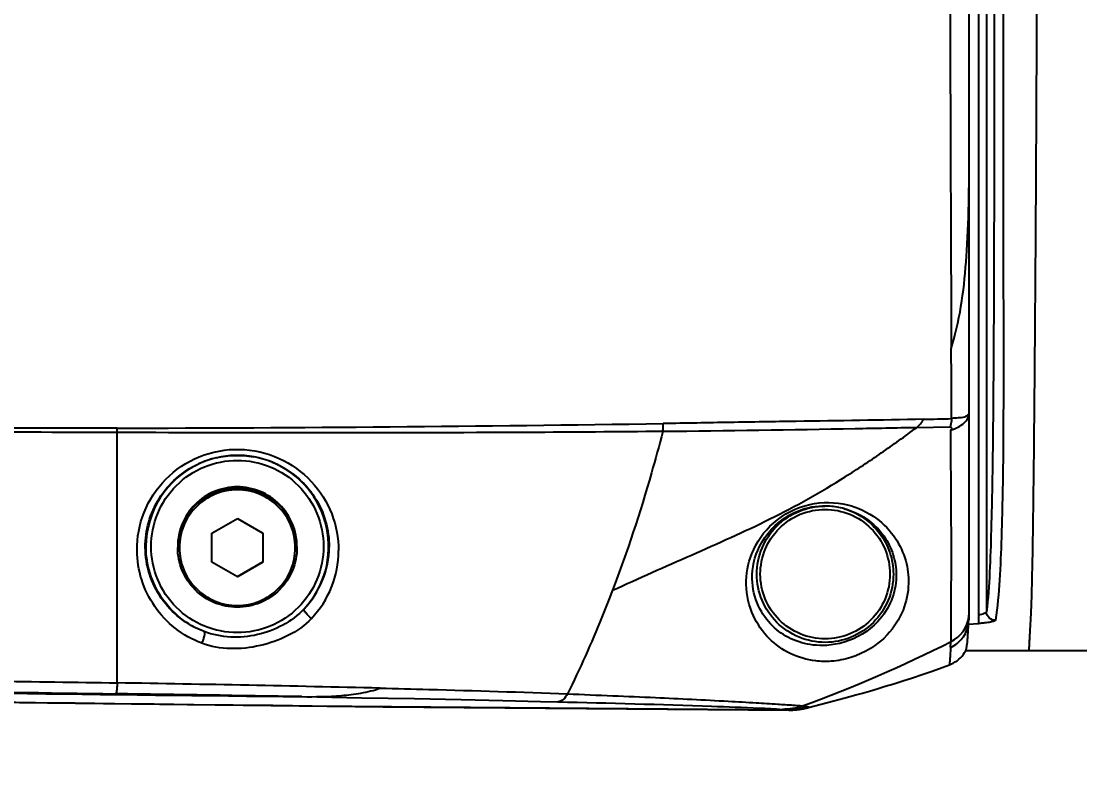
# Model space of a CAD drawing. Header units: millimetres. Extents: x 5828 to 6704, y 123 to 421.
# Drawn here: x 6388.12 to 6391.227, y 272.551 to 274.738 of the extents above; entities that cross this region are included whole.
import ezdxf

# ---------------------------------------------------------------- set-up
doc = ezdxf.new("R2010")
doc.units = ezdxf.units.MM
doc.layers.add('外形图', color=7, linetype='Continuous')
doc.layers.add('尺寸标注', color=7, linetype='Continuous')
doc.styles.add('微软雅黑', font='msyh.ttc', dxfattribs={"height": 1.5})
doc.dimstyles.new('尺寸标注_1_20比例', dxfattribs={"dimtxt": 1.5, "dimasz": 1.25, "dimexe": 0.5, "dimexo": 0.4, "dimgap": 0.5, "dimtad": 1, "dimdec": 1, "dimlfac": 20, "dimdsep": 46, "dimtxsty": '微软雅黑', "dimcen": 0.09, "dimadec": 0, "dimazin": 0, "dimtp": 0.01, "dimtm": 0.01, "dimtfac": 1, "dimtdec": 1, "dimtofl": 0, "dimtmove": 0, "dimatfit": 3, "dimfxl": 1, "dimtolj": 1, "dimarcsym": 0})

# ---------------------------------------------------------------- blocks, each defined once
blk = doc.blocks.new('*D1086')
at = {"layer": 'Defpoints', "color": 0}
for p in [(6374.8045, 277.1443), (6410.7045, 221.4555), (6410.7045, 217.572)]:
    blk.add_point(p, dxfattribs=at)
at = {"layer": '尺寸标注', "color": 0, "lineweight": -2}
for p, q in [((6374.8045, 276.7443), (6374.8045, 217.072)), ((6410.7045, 221.0555), (6410.7045, 217.072)), ((6376.0545, 217.572), (6409.4545, 217.572))]:
    blk.add_line(p, q, dxfattribs=at)
at = {"layer": '尺寸标注', "color": 0}
for points in [[(6376.0545, 217.7803), (6376.0545, 217.3636), (6374.8045, 217.572)], [(6409.4545, 217.3636), (6409.4545, 217.7803), (6410.7045, 217.572)]]:
    blk.add_solid(points, dxfattribs=at)
at = {"layer": '尺寸标注', "color": 0, "insert": (6392.7545, 218.8436), "char_height": 1.5, "attachment_point": 5, "style": '微软雅黑'}
blk.add_mtext('\\A1;\\A1;{\\fAlibaba PuHuiTi 3.0 55 Regular|b0|i0|c134|p18;718}', dxfattribs=at)

msp = doc.modelspace()

# ---------------------------------------------------------------- linework, layer by layer
at = {"layer": '外形图', "linetype": 'ByBlock'}
for p, q in [((6390.9295, 277.7243), (6390.9295, 272.9688)), ((6390.902, 272.989), (6390.902, 277.7048)), ((6390.9529, 277.6878), (6390.9529, 273.0036)), ((6388.402, 273.53), (6388.402, 273.5428)), ((6388.402, 272.7948), (6388.402, 273.53)), ((6390.8464, 273.5461), (6390.7472, 273.5443)), ((6388.68, 273.2348), (6388.7545, 273.2778)), ((6388.7545, 273.2778), (6388.829, 273.2348)), ((6388.68, 273.1489), (6388.68, 273.2348)), ((6388.829, 273.2348), (6388.829, 273.1489)), ((6388.5795, 273.1953), (6388.5795, 273.1919)), ((6388.9295, 273.1953), (6388.9295, 273.1919)), ((6388.68, 273.1506), (6388.7545, 273.1076)), ((6388.7545, 273.1059), (6388.68, 273.1489)), ((6388.7545, 273.1076), (6388.829, 273.1506)), ((6388.829, 273.1489), (6388.7545, 273.1059)), ((6388.7545, 273.1059), (6388.7545, 273.1076)), ((6390.9293, 272.9685), (6390.8994, 272.9663)), ((6390.9295, 272.9685), (6390.9293, 272.9685)), ((6390.8921, 272.8896), (6391.352, 272.8897)), ((6390.8448, 272.848), (6390.8507, 272.8504)), ((6388.9426, 272.7544), (6388.9515, 272.7542)), ((6388.9426, 272.7543), (6388.9432, 272.7543)), ((6388.9437, 272.7543), (6389.1194, 272.7512)), ((6390.5348, 272.7498), (6390.5696, 272.7594)), ((6389.1194, 272.7512), (6389.2741, 272.7484)), ((6389.182, 272.7247), (6390.3731, 272.7147)), ((6389.2741, 272.7484), (6389.4113, 272.7456)), ((6389.4113, 272.7456), (6389.5341, 272.743)), ((6390.424, 272.7207), (6390.4254, 272.721)), ((6390.4254, 272.721), (6390.4267, 272.7213)), ((6390.4267, 272.7213), (6390.4281, 272.7217)), ((6390.4281, 272.7217), (6390.4294, 272.722)), ((6390.4294, 272.722), (6390.4307, 272.7223)), ((6390.4307, 272.7223), (6390.5049, 272.7418)), ((6390.5049, 272.7418), (6390.5348, 272.7498)), ((6390.3664, 272.7158), (6390.3731, 272.7147)), ((6390.3912, 272.7155), (6390.3928, 272.7156)), ((6390.3928, 272.7156), (6390.3944, 272.7157)), ((6390.3944, 272.7157), (6390.3959, 272.7159)), ((6390.3959, 272.7159), (6390.3973, 272.7161)), ((6390.3973, 272.7161), (6390.3987, 272.7162)), ((6390.3987, 272.7162), (6390.4, 272.7164)), ((6390.4, 272.7164), (6390.4013, 272.7165)), ((6390.4013, 272.7165), (6390.4026, 272.7167)), ((6390.4026, 272.7167), (6390.4038, 272.7169)), ((6390.4038, 272.7169), (6390.4051, 272.7171)), ((6390.4051, 272.7171), (6390.4063, 272.7173)), ((6390.4063, 272.7173), (6390.4076, 272.7174)), ((6390.4076, 272.7174), (6390.4089, 272.7177)), ((6390.4089, 272.7177), (6390.4102, 272.7179)), ((6390.4102, 272.7179), (6390.4115, 272.7181)), ((6390.4115, 272.7181), (6390.4129, 272.7184)), ((6390.4129, 272.7184), (6390.4143, 272.7186)), ((6390.4143, 272.7186), (6390.4156, 272.7189)), ((6390.4156, 272.7189), (6390.417, 272.7192)), ((6390.417, 272.7192), (6390.4184, 272.7194)), ((6390.4184, 272.7194), (6390.4198, 272.7197)), ((6390.4198, 272.7197), (6390.4212, 272.72)), ((6390.4212, 272.72), (6390.4226, 272.7204)), ((6390.4226, 272.7204), (6390.424, 272.7207))]:
    msp.add_line(p, q, dxfattribs=at)
for points in [[(6390.8507, 272.8504), (6390.8557, 272.8529), (6390.8614, 272.8562), (6390.8668, 272.8599), (6390.8719, 272.864), (6390.8767, 272.8686), (6390.8812, 272.8734), (6390.8853, 272.8786)], [(6390.8853, 272.8786), (6390.8889, 272.8841), (6390.8921, 272.8896)], [(6382.94, 272.8603), (6383.8604, 272.8285), (6384.8393, 272.7999), (6385.8608, 272.7753), (6386.9252, 272.7546), (6388.0322, 272.7378), (6389.182, 272.7247)], [(6390.5696, 272.7594), (6390.5889, 272.7649), (6390.6097, 272.7708), (6390.632, 272.7774), (6390.6559, 272.7846), (6390.6813, 272.7924), (6390.708, 272.8009), (6390.7358, 272.8099), (6390.7644, 272.8195), (6390.7935, 272.8296), (6390.8228, 272.8399), (6390.8448, 272.848)], [(6389.5341, 272.743), (6389.6441, 272.7404), (6389.6948, 272.7392)], [(6390.3731, 272.7147), (6390.3742, 272.7147), (6390.3753, 272.7148), (6390.3765, 272.7148), (6390.3777, 272.7148), (6390.3789, 272.7148), (6390.38, 272.7148), (6390.3812, 272.7149), (6390.3824, 272.7149), (6390.3835, 272.715), (6390.3846, 272.715), (6390.3856, 272.7151), (6390.3866, 272.7151), (6390.3876, 272.7152), (6390.3885, 272.7153), (6390.3894, 272.7153), (6390.3912, 272.7155)]]:
    msp.add_lwpolyline(points, dxfattribs=at)
for centre, radius, start, end in [((6825.2714, 275.7929), 434.4263, 180.062415, 180.265856), ((6385.852, 274.3052), 5.05, 359.0611, 0.0246), ((6390.0274, 274.0288), 0.8599, 342.9859, 344.8195), ((6390.3729, 292.3269), 18.762, 271.20644, 271.45886), ((6388.1689, 395.9465), 122.4039, 270.109094, 270.85921), ((6388.7544, 273.1951), 0.268, 115.1918, 179.998), ((6388.7545, 273.1914), 0.2716, 67.7722, 114.8718), ((6388.7547, 273.1943), 0.2687, 103.3826, 115.1786), ((6388.7543, 273.1943), 0.2688, 67.5031, 79.8287), ((6388.7546, 273.1951), 0.2679, 317.0576, 67.4879), ((6390.4794, 273.0981), 0.2159, 74.9437, 120.3759), ((6390.4795, 273.1139), 0.2002, 85.9739, 89.1243), ((6390.4794, 273.1133), 0.2008, 73.8149, 85.9568), ((6388.7575, 273.1961), 0.2665, 316.4709, 359.4596), ((6388.7596, 273.1841), 0.292, 316.707, 359.8204), ((6390.8081, 273.0007), 0.0939, 352.8589, 359.9964), ((6390.8077, 273.0009), 0.0943, 296.0921, 352.805), ((6390.7968, 272.9897), 0.1052, 347.1482, 359.6061), ((6389.058, 276.4528), 3.9643, 289.9818, 296.8603), ((6386.5514, 161.556), 111.2541, 88.649447, 89.046888), ((6385.0103, 35.9307), 236.8563, 89.048713, 89.180489), ((6390.3683, 272.8965), 0.1807, 269.4106, 288.7576)]:
    msp.add_arc(centre, radius, start, end, dxfattribs=at)
for points, knots in [([(6388.9515, 277.8902), (6388.3799, 277.8842), (6387.2366, 277.8696), (6385.8077, 277.8421), (6384.6647, 277.8132), (6383.8076, 277.7877), (6382.9506, 277.7581), (6382.0937, 277.7239), (6381.3799, 277.6913), (6380.8089, 277.6627), (6380.3807, 277.6398), (6379.9527, 277.6156), (6379.5247, 277.59), (6379.1681, 277.5672), (6378.8829, 277.5486), (6378.6691, 277.5334), (6378.455, 277.5205), (6378.2431, 277.4857), (6378.0356, 277.4309), (6377.8344, 277.3562), (6377.6413, 277.2623), (6377.3975, 277.1129), (6377.1216, 276.8829), (6376.8503, 276.5482), (6376.582, 276.0426), (6376.4387, 275.3268), (6376.5791, 274.6104), (6376.8454, 274.1037), (6377.1153, 273.7679), (6377.3903, 273.5367), (6377.6335, 273.3864), (6377.8261, 273.2917), (6378.027, 273.2162), (6378.2343, 273.1606), (6378.4461, 273.1248), (6378.6601, 273.1114), (6378.874, 273.0965), (6379.1592, 273.0778), (6379.5158, 273.055), (6379.9438, 273.0293), (6380.3718, 273.0051), (6380.8, 272.9822), (6381.3709, 272.9535), (6382.0848, 272.9209), (6382.9416, 272.8867), (6383.7986, 272.857), (6384.6558, 272.8314), (6385.7988, 272.8025), (6387.2277, 272.775), (6388.371, 272.7603), (6388.9426, 272.7543)], [0, 0, 0, 0, 0.062536, 0.125072, 0.15634, 0.187608, 0.218876, 0.250144, 0.281412, 0.297046, 0.31268, 0.328314, 0.343948, 0.359582, 0.367399, 0.375216, 0.383032, 0.390847, 0.398661, 0.406475, 0.414289, 0.422103, 0.437713, 0.453322, 0.46893, 0.5, 0.53107, 0.546679, 0.562288, 0.577897, 0.585711, 0.593525, 0.601339, 0.609153, 0.616968, 0.624784, 0.632601, 0.640418, 0.656052, 0.671686, 0.68732, 0.702954, 0.718588, 0.749856, 0.781124, 0.812392, 0.84366, 0.874928, 0.937464, 1, 1, 1, 1]), ([(6390.9745, 276.7164), (6390.9758, 276.3437), (6390.9764, 275.784), (6390.9765, 275.0379), (6390.9757, 274.4795), (6390.975, 274.0191), (6390.9733, 273.6673), (6390.9711, 273.441), (6390.9674, 273.2621), (6390.9632, 273.1224), (6390.958, 273.042), (6390.9529, 273.0036)], [0, 0, 0, 0, 0.301104, 0.452174, 0.602803, 0.752217, 0.824121, 0.887028, 0.935041, 0.968696, 1, 1, 1, 1]), ([(6391.0024, 276.721), (6391.0022, 276.3449), (6391.0011, 275.5922), (6391.0016, 274.6529), (6391.0024, 274.0002), (6391.0028, 273.6462), (6391.0019, 273.4191), (6390.9976, 273.2396), (6390.9926, 273.0988), (6390.9854, 273.0178), (6390.9798, 272.9789)], [0, 0, 0, 0, 0.301402, 0.603384, 0.75286, 0.824591, 0.887062, 0.934892, 0.96853, 1, 1, 1, 1]), ([(6391.0784, 272.8896), (6391.0786, 272.8896), (6391.0782, 272.8909), (6391.0786, 272.8918), (6391.0785, 272.8936), (6391.0786, 272.8957), (6391.0787, 272.8985), (6391.0789, 272.9024), (6391.0791, 272.9073), (6391.0795, 272.9152), (6391.0801, 272.9266), (6391.081, 272.9421), (6391.082, 272.9606), (6391.0832, 272.983), (6391.0845, 273.0109), (6391.0859, 273.0479), (6391.0882, 273.1304), (6391.0906, 273.2847), (6391.0935, 273.5318), (6391.096, 273.8422), (6391.0984, 274.1887), (6391.1003, 274.546), (6391.1016, 274.9057), (6391.1023, 275.3866), (6391.1011, 275.987), (6391.0984, 276.4671), (6391.0967, 276.7066)], [0, 0, 0, 0, 0.000173, 0.000582, 0.001054, 0.001484, 0.002253, 0.003229, 0.004547, 0.006095, 0.00947, 0.013476, 0.018352, 0.024032, 0.031055, 0.040301, 0.053121, 0.095987, 0.161536, 0.247329, 0.339952, 0.43391, 0.528133, 0.622646, 0.811821, 1, 1, 1, 1]), ([(6388.402, 273.5428), (6388.0615, 273.5422), (6387.3805, 273.5449), (6386.3591, 273.5538), (6385.3377, 273.5682), (6383.9759, 273.5947), (6382.2741, 273.6416), (6380.9131, 273.6933), (6380.2327, 273.7227)], [0, 0, 0, 0, 0.125, 0.250001, 0.375001, 0.500001, 0.750001, 1, 1, 1, 1]), ([(6388.402, 273.53), (6388.0612, 273.5311), (6387.3795, 273.533), (6386.0162, 273.5446), (6384.3122, 273.5723), (6382.2678, 273.6268), (6380.9054, 273.6776), (6380.2244, 273.7065)], [0, 0, 0, 0, 0.125001, 0.250001, 0.500001, 0.750001, 1, 1, 1, 1]), ([(6390.768, 273.569), (6390.6435, 273.5664), (6390.4544, 273.5637), (6390.1999, 273.5598), (6390.0699, 273.5573), (6390.0044, 273.5563)], [0, 0, 0, 0, 0.489222, 0.74264, 1, 1, 1, 1]), ([(6390.8506, 273.5709), (6390.8505, 273.5688), (6390.8497, 273.5604), (6390.8481, 273.5521), (6390.8464, 273.5461)], [0, 0, 0, 0, 0.259766, 1, 1, 1, 1]), ([(6390.8481, 273.5371), (6390.8557, 273.5394), (6390.8696, 273.545), (6390.8871, 273.5568), (6390.8989, 273.5709), (6390.902, 273.5821), (6390.902, 273.5872)], [0, 0, 0, 0, 0.305496, 0.574063, 0.801942, 1, 1, 1, 1]), ([(6390.9019, 273.5873), (6390.9018, 273.5866), (6390.9007, 273.5847), (6390.8985, 273.5816), (6390.8942, 273.5781), (6390.8788, 273.571), (6390.8629, 273.574), (6390.8505, 273.571)], [0, 0, 0, 0, 0.037414, 0.110024, 0.207554, 0.326463, 1, 1, 1, 1]), ([(6390.0033, 273.533), (6389.8712, 273.5319), (6389.3375, 273.5283), (6388.8037, 273.5288), (6388.402, 273.53)], [0, 0, 0, 0, 0.247446, 1, 1, 1, 1]), ([(6389.8555, 273.0668), (6389.8942, 273.084), (6389.971, 273.1192), (6390.1258, 273.1872), (6390.2804, 273.2558), (6390.4303, 273.3343), (6390.5392, 273.3992), (6390.6448, 273.4695), (6390.7136, 273.5187), (6390.7472, 273.5443)], [0, 0, 0, 0, 0.125008, 0.250015, 0.500009, 0.625005, 0.750001, 0.874998, 1, 1, 1, 1]), ([(6390.0033, 273.533), (6389.9926, 273.4925), (6389.9496, 273.3352), (6389.899, 273.1799), (6389.8555, 273.0668)], [0, 0, 0, 0, 0.25709, 1, 1, 1, 1]), ([(6390.0033, 273.533), (6390.0035, 273.5349), (6390.0041, 273.5426), (6390.0044, 273.5504), (6390.0044, 273.5563)], [0, 0, 0, 0, 0.239735, 1, 1, 1, 1]), ([(6390.7473, 273.5443), (6390.6874, 273.5432), (6390.4394, 273.5381), (6390.1914, 273.5343), (6390.0033, 273.533)], [0, 0, 0, 0, 0.241552, 1, 1, 1, 1]), ([(6390.848, 273.5373), (6390.8487, 273.5373), (6390.8496, 273.5387), (6390.8512, 273.5396), (6390.8518, 273.5414), (6390.8508, 273.5443), (6390.8483, 273.5463), (6390.8464, 273.5461)], [0, 0, 0, 0, 0.153552, 0.304807, 0.439034, 0.554993, 1, 1, 1, 1]), ([(6390.8492, 272.9162), (6390.8488, 272.9335), (6390.8492, 272.9908), (6390.8502, 273.1136), (6390.85, 273.3033), (6390.8486, 273.4531), (6390.848, 273.5373)], [0, 0, 0, 0, 0.083764, 0.276795, 0.593092, 1, 1, 1, 1]), ([(6388.4601, 273.1841), (6388.4598, 273.2219), (6388.4742, 273.2993), (6388.5393, 273.399), (6388.6402, 273.4667), (6388.7607, 273.4889), (6388.8795, 273.4618), (6388.9762, 273.3923), (6389.0378, 273.2945), (6389.0517, 273.2197), (6389.0516, 273.1832)], [0, 0, 0, 0, 0.122539, 0.247942, 0.37598, 0.505419, 0.634213, 0.760015, 0.881586, 1, 1, 1, 1]), ([(6388.4843, 273.1929), (6388.484, 273.2424), (6388.5126, 273.3455), (6388.5936, 273.4162), (6388.6402, 273.4379)], [0, 0, 0, 0, 0.490604, 1, 1, 1, 1]), ([(6388.5015, 273.1953), (6388.5015, 273.2282), (6388.5147, 273.2948), (6388.5709, 273.3788), (6388.6552, 273.4351), (6388.7545, 273.4549), (6388.8538, 273.4351), (6388.938, 273.3788), (6388.9943, 273.2948), (6389.0075, 273.2282), (6389.0075, 273.1953)], [0, 0, 0, 0, 0.124991, 0.249987, 0.374991, 0.5, 0.625009, 0.750013, 0.875009, 1, 1, 1, 1]), ([(6388.8572, 273.4429), (6388.8828, 273.4324), (6388.9302, 273.4039), (6388.9842, 273.3429), (6389.0171, 273.2708), (6389.0242, 273.219), (6389.024, 273.1936)], [0, 0, 0, 0, 0.260865, 0.513935, 0.759358, 1, 1, 1, 1]), ([(6388.7545, 273.3703), (6388.7317, 273.3703), (6388.6857, 273.3612), (6388.6275, 273.3223), (6388.5886, 273.2641), (6388.5795, 273.2181), (6388.5795, 273.1953)], [0, 0, 0, 0, 0.250018, 0.500025, 0.750018, 1, 1, 1, 1]), ([(6388.7545, 273.3669), (6388.7317, 273.3669), (6388.6857, 273.3578), (6388.6275, 273.3189), (6388.5886, 273.2607), (6388.5795, 273.2147), (6388.5795, 273.1919)], [0, 0, 0, 0, 0.250018, 0.500025, 0.750018, 1, 1, 1, 1]), ([(6388.7545, 273.3618), (6388.7324, 273.3618), (6388.6877, 273.353), (6388.6312, 273.3152), (6388.5933, 273.2586), (6388.5801, 273.1919), (6388.5933, 273.1251), (6388.6312, 273.0685), (6388.6877, 273.0307), (6388.7324, 273.0219), (6388.7545, 273.0219)], [0, 0, 0, 0, 0.125009, 0.250012, 0.375009, 0.5, 0.624991, 0.749988, 0.874991, 1, 1, 1, 1]), ([(6388.9295, 273.1953), (6388.9295, 273.2181), (6388.9204, 273.2641), (6388.8814, 273.3223), (6388.8233, 273.3612), (6388.7773, 273.3703), (6388.7545, 273.3703)], [0, 0, 0, 0, 0.249982, 0.499975, 0.749982, 1, 1, 1, 1]), ([(6388.9295, 273.1919), (6388.9295, 273.2147), (6388.9204, 273.2607), (6388.8814, 273.3189), (6388.8233, 273.3578), (6388.7773, 273.3669), (6388.7545, 273.3669)], [0, 0, 0, 0, 0.249982, 0.499975, 0.749982, 1, 1, 1, 1]), ([(6388.7545, 273.0219), (6388.7766, 273.0219), (6388.8213, 273.0307), (6388.8778, 273.0685), (6388.9156, 273.1251), (6388.9289, 273.1919), (6388.9156, 273.2586), (6388.8778, 273.3152), (6388.8213, 273.353), (6388.7766, 273.3618), (6388.7545, 273.3618)], [0, 0, 0, 0, 0.125009, 0.250012, 0.375009, 0.5, 0.624991, 0.749988, 0.874991, 1, 1, 1, 1]), ([(6390.248, 273.0832), (6390.2473, 273.114), (6390.2596, 273.1825), (6390.3239, 273.2738), (6390.4297, 273.3275), (6390.5417, 273.326), (6390.6298, 273.2845), (6390.6877, 273.2238), (6390.719, 273.1559), (6390.7248, 273.1088), (6390.7242, 273.0863)], [0, 0, 0, 0, 0.123747, 0.270948, 0.431986, 0.579562, 0.704784, 0.812828, 0.909663, 1, 1, 1, 1]), ([(6390.2793, 273.1139), (6390.2793, 273.1399), (6390.2897, 273.1923), (6390.3339, 273.2587), (6390.4001, 273.3033), (6390.4525, 273.3139), (6390.4784, 273.3141)], [0, 0, 0, 0, 0.249982, 0.499975, 0.749982, 1, 1, 1, 1]), ([(6390.2657, 273.1003), (6390.265, 273.1327), (6390.2815, 273.2071), (6390.3351, 273.2639), (6390.3702, 273.2844)], [0, 0, 0, 0, 0.443504, 1, 1, 1, 1]), ([(6390.2893, 273.1141), (6390.2893, 273.1388), (6390.2992, 273.1889), (6390.3415, 273.2521), (6390.4048, 273.2944), (6390.4795, 273.3092), (6390.5542, 273.2944), (6390.6175, 273.2521), (6390.6598, 273.1889), (6390.6697, 273.1388), (6390.6697, 273.1141)], [0, 0, 0, 0, 0.124991, 0.249988, 0.374991, 0.5, 0.625009, 0.750012, 0.875009, 1, 1, 1, 1]), ([(6390.5354, 273.3061), (6390.5559, 273.3002), (6390.5953, 273.2814), (6390.6423, 273.2362), (6390.6727, 273.1784), (6390.6797, 273.1353), (6390.6797, 273.1139)], [0, 0, 0, 0, 0.250016, 0.500021, 0.750014, 1, 1, 1, 1]), ([(6390.5355, 273.3067), (6390.5619, 273.2995), (6390.6087, 273.2766), (6390.6579, 273.2233), (6390.6842, 273.1648), (6390.6889, 273.1245), (6390.6883, 273.1053)], [0, 0, 0, 0, 0.302191, 0.559017, 0.787556, 1, 1, 1, 1]), ([(6388.6573, 272.9454), (6388.6318, 272.955), (6388.5841, 272.9819), (6388.5283, 273.0412), (6388.4928, 273.1134), (6388.4845, 273.1665), (6388.4843, 273.1929)], [0, 0, 0, 0, 0.255482, 0.505065, 0.752078, 1, 1, 1, 1]), ([(6388.6573, 272.9454), (6388.6324, 272.955), (6388.5853, 272.9821), (6388.5299, 273.0415), (6388.4946, 273.1147), (6388.4865, 273.1684), (6388.4865, 273.1951)], [0, 0, 0, 0, 0.250015, 0.500019, 0.750013, 1, 1, 1, 1]), ([(6389.0075, 273.1953), (6389.0075, 273.1624), (6388.9943, 273.0959), (6388.938, 273.0118), (6388.8538, 272.9555), (6388.7545, 272.9358), (6388.6552, 272.9555), (6388.5709, 273.0118), (6388.5147, 273.0959), (6388.5015, 273.1624), (6388.5015, 273.1953)], [0, 0, 0, 0, 0.124991, 0.249987, 0.374991, 0.5, 0.625009, 0.750013, 0.875009, 1, 1, 1, 1]), ([(6388.7545, 273.017), (6388.7317, 273.017), (6388.6857, 273.0261), (6388.6275, 273.065), (6388.5886, 273.1232), (6388.5795, 273.1692), (6388.5795, 273.1919)], [0, 0, 0, 0, 0.250017, 0.500024, 0.750017, 1, 1, 1, 1]), ([(6388.9295, 273.1919), (6388.9295, 273.1692), (6388.9204, 273.1232), (6388.8814, 273.065), (6388.8233, 273.0261), (6388.7773, 273.017), (6388.7545, 273.017)], [0, 0, 0, 0, 0.249983, 0.499976, 0.749983, 1, 1, 1, 1]), ([(6388.6502, 272.9109), (6388.6223, 272.9216), (6388.5698, 272.9513), (6388.5086, 273.0167), (6388.4696, 273.0964), (6388.4603, 273.1549), (6388.4601, 273.1841)], [0, 0, 0, 0, 0.254676, 0.504329, 0.751777, 1, 1, 1, 1]), ([(6378.7275, 273.1095), (6379.1298, 273.0817), (6379.9348, 273.0312), (6381.5455, 272.9445), (6383.1573, 272.8792), (6384.7696, 272.8306), (6385.9791, 272.8018), (6387.1885, 272.7792), (6387.9949, 272.7686), (6388.3979, 272.7628)], [0, 0, 0, 0, 0.125005, 0.25001, 0.500019, 0.625024, 0.750029, 0.875035, 1, 1, 1, 1]), ([(6390.6883, 273.1053), (6390.6876, 273.0824), (6390.6775, 273.0342), (6390.6296, 272.96), (6390.5566, 272.9161), (6390.4883, 272.9037), (6390.4349, 272.9049), (6390.3783, 272.9208), (6390.3212, 272.9604), (6390.278, 273.0212), (6390.2662, 273.0728), (6390.2657, 273.1003)], [0, 0, 0, 0, 0.107621, 0.226081, 0.406518, 0.488051, 0.550254, 0.6564, 0.75946, 0.870846, 1, 1, 1, 1]), ([(6390.6797, 273.1139), (6390.6797, 273.0879), (6390.6692, 273.0353), (6390.6247, 272.9688), (6390.5581, 272.9242), (6390.4795, 272.9086), (6390.4009, 272.9242), (6390.3343, 272.9688), (6390.2897, 273.0353), (6390.2793, 273.0879), (6390.2793, 273.1139)], [0, 0, 0, 0, 0.124991, 0.249988, 0.374991, 0.5, 0.625009, 0.750012, 0.875009, 1, 1, 1, 1]), ([(6390.6697, 273.1141), (6390.6697, 273.0894), (6390.6598, 273.0394), (6390.6175, 272.9762), (6390.5542, 272.9339), (6390.4795, 272.919), (6390.4048, 272.9339), (6390.3415, 272.9762), (6390.2992, 273.0394), (6390.2893, 273.0894), (6390.2893, 273.1141)], [0, 0, 0, 0, 0.124991, 0.249988, 0.374991, 0.5, 0.625009, 0.750012, 0.875009, 1, 1, 1, 1]), ([(6389.8555, 273.0668), (6389.8454, 273.0403), (6389.8049, 272.9375), (6389.76, 272.8363), (6389.7235, 272.7627)], [0, 0, 0, 0, 0.256546, 1, 1, 1, 1]), ([(6390.7242, 273.0863), (6390.7234, 273.0599), (6390.712, 273.0044), (6390.6585, 272.9208), (6390.5777, 272.8712), (6390.5019, 272.8568), (6390.441, 272.8581), (6390.3759, 272.8768), (6390.3109, 272.9231), (6390.2621, 272.9931), (6390.2487, 273.052), (6390.248, 273.0832)], [0, 0, 0, 0, 0.109333, 0.228889, 0.402356, 0.483306, 0.546149, 0.653565, 0.758039, 0.870752, 1, 1, 1, 1]), ([(6388.9507, 273.0125), (6388.915, 272.9744), (6388.817, 272.9222), (6388.7061, 272.9266), (6388.6573, 272.9454)], [0, 0, 0, 0, 0.499924, 1, 1, 1, 1]), ([(6388.9721, 272.9838), (6388.9658, 272.9885), (6388.9578, 272.9965), (6388.9512, 273.0061), (6388.9498, 273.0113), (6388.9507, 273.0125)], [0, 0, 0, 0, 0.636665, 0.874277, 1, 1, 1, 1]), ([(6390.9529, 273.0036), (6390.9528, 273.0025), (6390.9504, 273.0001), (6390.9428, 272.9963), (6390.9351, 272.9945), (6390.9295, 272.9936)], [0, 0, 0, 0, 0.126175, 0.343695, 1, 1, 1, 1]), ([(6390.9798, 272.9789), (6390.9731, 272.9784), (6390.9589, 272.9831), (6390.9529, 272.997), (6390.9529, 273.0036)], [0, 0, 0, 0, 0.501482, 1, 1, 1, 1]), ([(6388.9721, 272.9838), (6388.9526, 272.9631), (6388.904, 272.9299), (6388.8218, 272.9012), (6388.735, 272.8913), (6388.6769, 272.9007), (6388.6502, 272.9109)], [0, 0, 0, 0, 0.247213, 0.499682, 0.752122, 1, 1, 1, 1]), ([(6390.9798, 272.9789), (6390.9797, 272.9783), (6390.9782, 272.9771), (6390.9752, 272.9759), (6390.9703, 272.9745), (6390.964, 272.9731), (6390.9564, 272.9718), (6390.9493, 272.9709), (6390.9432, 272.9702), (6390.9383, 272.9698), (6390.9339, 272.969), (6390.9307, 272.9694), (6390.9296, 272.9687)], [0, 0, 0, 0, 0.034221, 0.098758, 0.195269, 0.321269, 0.472647, 0.644074, 0.735371, 0.829264, 0.924543, 1, 1, 1, 1]), ([(6388.6502, 272.9109), (6388.652, 272.9144), (6388.655, 272.9215), (6388.658, 272.9319), (6388.6592, 272.9394), (6388.6586, 272.9447), (6388.6573, 272.9454)], [0, 0, 0, 0, 0.327173, 0.642146, 0.87861, 1, 1, 1, 1]), ([(6390.8921, 272.8896), (6390.8919, 272.8896), (6390.8927, 272.8905), (6390.8927, 272.8912), (6390.8934, 272.8926), (6390.8938, 272.894), (6390.8942, 272.8957), (6390.8946, 272.8993), (6390.8958, 272.9052), (6390.897, 272.9138), (6390.8977, 272.9241), (6390.899, 272.9417), (6390.8998, 272.956), (6390.9004, 272.9664)], [0, 0, 0, 0, 0.006683, 0.022801, 0.04162, 0.05841, 0.083212, 0.109054, 0.198736, 0.316599, 0.444121, 0.598402, 1, 1, 1, 1]), ([(6382.55, 272.9375), (6383.0375, 272.9182), (6384.0126, 272.884), (6385.4757, 272.8446), (6386.6951, 272.8203), (6387.6705, 272.8051), (6388.1582, 272.7985), (6388.402, 272.7948)], [0, 0, 0, 0, 0.250015, 0.500031, 0.750047, 0.875055, 1, 1, 1, 1]), ([(6390.848, 272.8984), (6390.8478, 272.8997), (6390.8475, 272.9056), (6390.8486, 272.9116), (6390.8492, 272.9162)], [0, 0, 0, 0, 0.218581, 1, 1, 1, 1]), ([(6390.8448, 272.848), (6390.8451, 272.8481), (6390.8452, 272.8495), (6390.8457, 272.8516), (6390.8459, 272.8557), (6390.8463, 272.8611), (6390.8468, 272.8683), (6390.8479, 272.8808), (6390.8482, 272.8911), (6390.848, 272.8984)], [0, 0, 0, 0, 0.018594, 0.065804, 0.143415, 0.252106, 0.392702, 0.566145, 1, 1, 1, 1]), ([(6388.402, 272.7948), (6388.4018, 272.7905), (6388.4013, 272.7828), (6388.4004, 272.7731), (6388.3996, 272.7668), (6388.3987, 272.7639), (6388.3982, 272.7629), (6388.3979, 272.7628)], [0, 0, 0, 0, 0.396768, 0.707766, 0.912017, 0.970224, 1, 1, 1, 1]), ([(6388.9437, 272.7543), (6388.9824, 272.7537), (6389.0406, 272.7547), (6389.1175, 272.7638), (6389.1553, 272.7728), (6389.1736, 272.7792)], [0, 0, 0, 0, 0.50007, 0.750116, 1, 1, 1, 1]), ([(6389.1736, 272.7793), (6389.2212, 272.778), (6389.4045, 272.7733), (6389.5878, 272.7677), (6389.7235, 272.7627)], [0, 0, 0, 0, 0.259651, 1, 1, 1, 1]), ([(6389.7235, 272.7627), (6389.7203, 272.7563), (6389.7132, 272.7454), (6389.7008, 272.7394), (6389.6953, 272.7392)], [0, 0, 0, 0, 0.562468, 1, 1, 1, 1]), ([(6389.7235, 272.7627), (6389.7679, 272.7605), (6389.8539, 272.7573), (6390.0112, 272.7507), (6390.1514, 272.7435), (6390.2709, 272.7366), (6390.3342, 272.7328), (6390.3794, 272.7299), (6390.4035, 272.7281), (6390.4127, 272.7271)], [0, 0, 0, 0, 0.193094, 0.374262, 0.684133, 0.803118, 0.894784, 0.959639, 1, 1, 1, 1]), ([(6389.6953, 272.7392), (6389.8457, 272.7355), (6390.0424, 272.7304), (6390.262, 272.7221), (6390.3312, 272.7186), (6390.3542, 272.7169)], [0, 0, 0, 0, 0.68467, 0.89518, 1, 1, 1, 1]), ([(6390.4127, 272.7271), (6390.4142, 272.727), (6390.4188, 272.7265), (6390.4234, 272.726), (6390.4264, 272.7254)], [0, 0, 0, 0, 0.327538, 1, 1, 1, 1]), ([(6390.4264, 272.7254), (6390.4279, 272.7246), (6390.4305, 272.7251), (6390.4319, 272.7232), (6390.432, 272.7227)], [0, 0, 0, 0, 0.756997, 1, 1, 1, 1]), ([(6390.3542, 272.7169), (6390.3557, 272.7168), (6390.3601, 272.7165), (6390.3644, 272.7162), (6390.3672, 272.7158)], [0, 0, 0, 0, 0.354939, 1, 1, 1, 1])]:
    msp.add_open_spline(points, degree=3, knots=knots, dxfattribs=at)
for points in [[(6390.8953, 274.0641), (6390.8986, 274.1168), (6390.9004, 274.1696), (6390.9013, 274.2224)], [(6390.8574, 273.8036), (6390.8804, 273.8882), (6390.8904, 273.9765), (6390.8953, 274.0641)], [(6390.8506, 273.5709), (6390.8503, 273.6397), (6390.85, 273.7084), (6390.8497, 273.7771)], [(6390.7472, 273.5443), (6390.756, 273.5506), (6390.7635, 273.5592), (6390.768, 273.569)], [(6388.6925, 273.4558), (6388.728, 273.4642), (6388.7659, 273.4653), (6388.8017, 273.4588)], [(6390.8821, 272.9259), (6390.8912, 272.9376), (6390.8976, 272.9518), (6390.9004, 272.9664)], [(6390.8489, 272.899), (6390.8618, 272.9052), (6390.8734, 272.9147), (6390.8821, 272.9259)], [(6382.9446, 272.8611), (6385.4173, 272.7689), (6387.892, 272.7332), (6390.3664, 272.7158)], [(6390.4128, 272.7271), (6390.3942, 272.7203), (6390.374, 272.7168), (6390.3542, 272.7169)]]:
    msp.add_open_spline(points, degree=3, dxfattribs=at)

# ---------------------------------------------------------------- dimensions: what is measured, and where the dimension line sits
at = {"layer": '尺寸标注'}
dim = msp.add_linear_dim(base=(6410.7045, 217.572), p1=(6374.8045, 277.1443), p2=(6410.7045, 221.4555), text='\\A1;{\\fAlibaba PuHuiTi 3.0 55 Regular|b0|i0|c134|p18;<>}', dimstyle='尺寸标注_1_20比例', dxfattribs=at)
dim.commit()
dim.dimension.update_dxf_attribs({"geometry": '*D1086', "text_midpoint": (6392.7545, 218.8436)})

doc.saveas('drawing.dxf')
